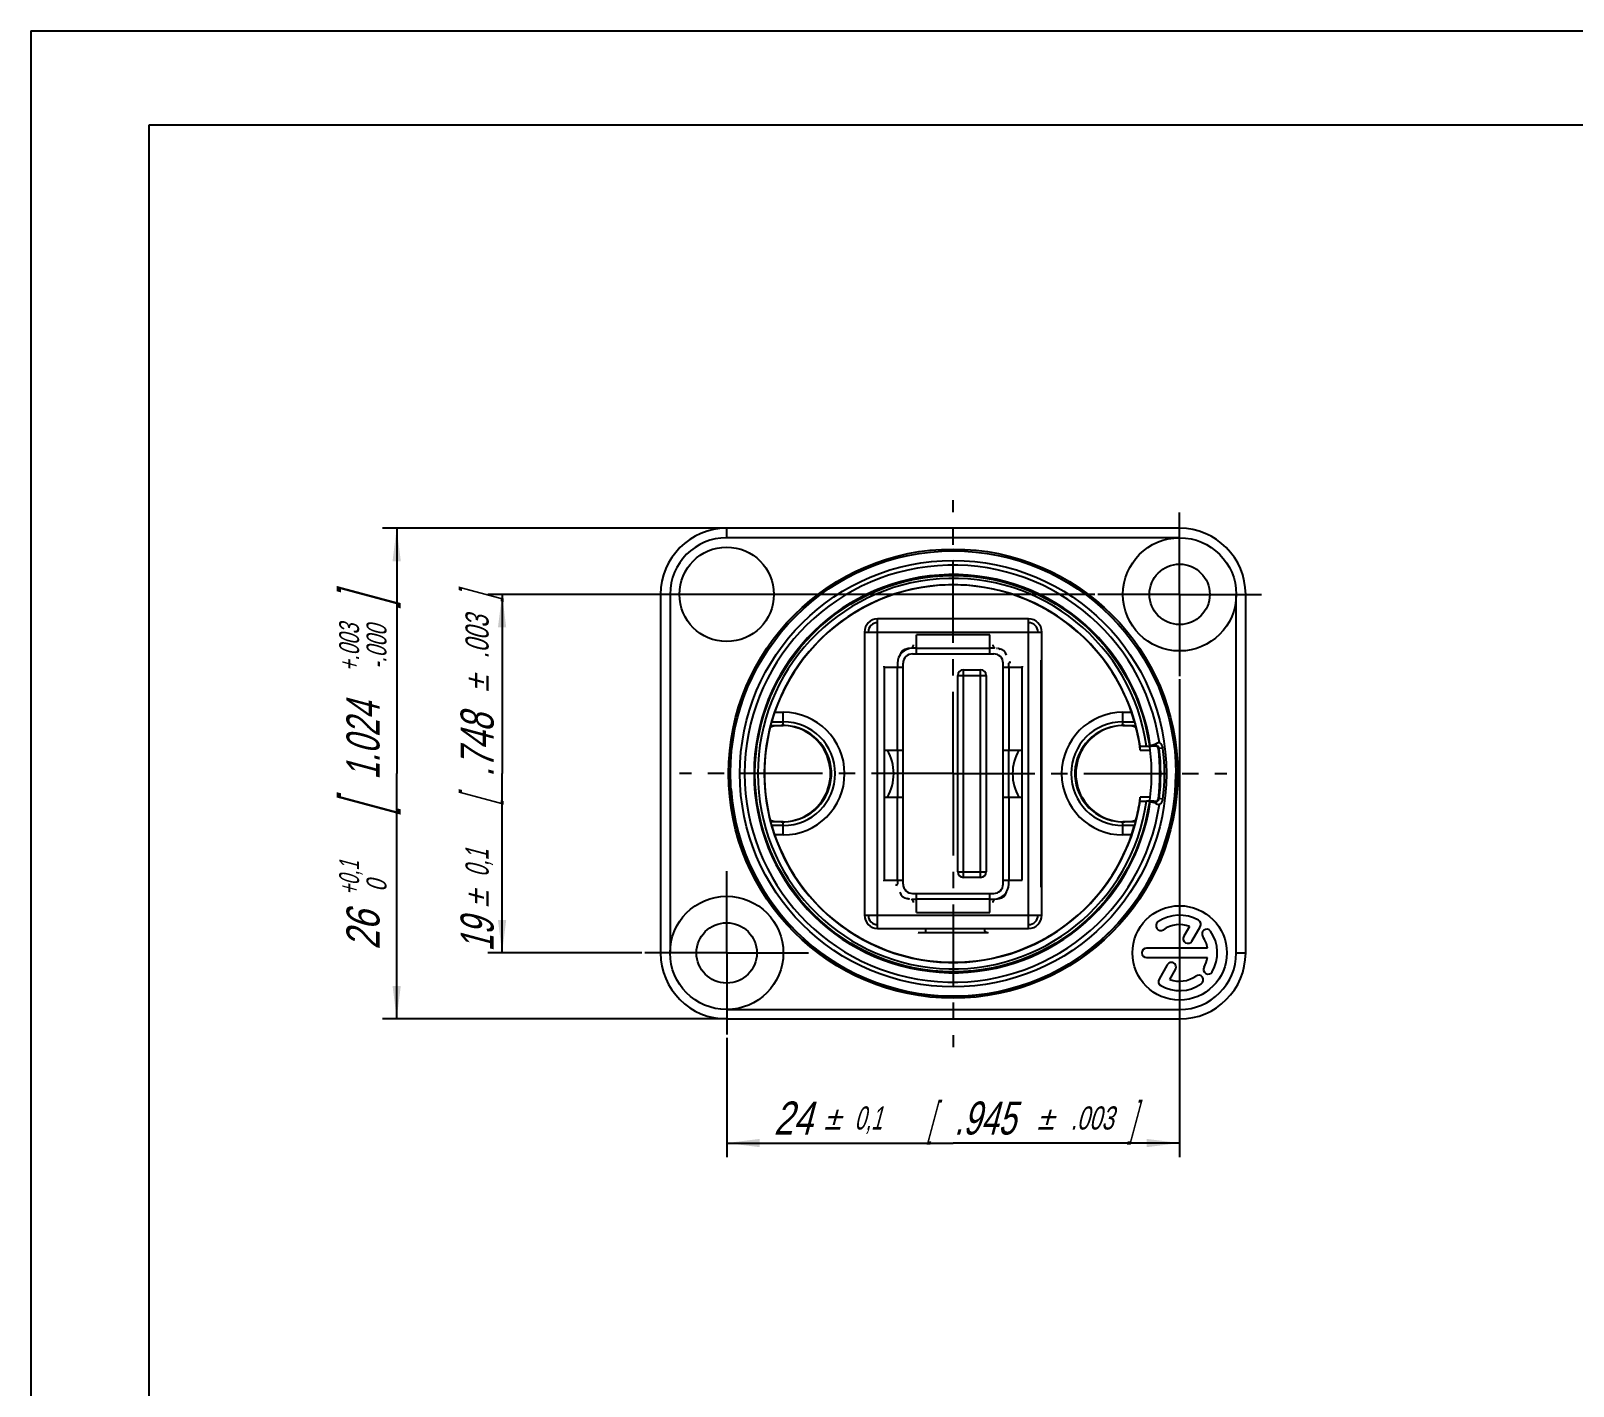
# Model space of a CAD drawing. Header units: millimetres. Extents: x 0 to 420, y 0 to 297.
# Drawn here: x 0 to 163.4, y 153.4 to 297 of the extents above; entities that cross this region are included whole.
import ezdxf
from ezdxf.enums import TextEntityAlignment as Align

# ---------------------------------------------------------------- set-up
doc = ezdxf.new("R2010")
doc.units = ezdxf.units.MM
doc.header["$LTSCALE"] = 23.1
doc.linetypes.add('CENTER', pattern=[0.6, 0.375, -0.075, 0.075, -0.075])
doc.layers.get('0').update_dxf_attribs({"linetype": 'CONTINUOUS'})
for name, color, linetype in [('AUSFORMSCHRAEGEN', 7, 'CONTINUOUS'), ('BEZUGSACHSEN', 7, 'CONTINUOUS'), ('FASEN', 7, 'CONTINUOUS'), ('RUNDUNGEN', 7, 'CONTINUOUS'), ('ZEICHNUNGSBEMASSUNGEN', 7, 'CONTINUOUS')]:
    doc.layers.add(name, color=color, linetype=linetype)
doc.styles.get("Standard").update_dxf_attribs({"font": 'txt', "width": 0.7})
doc.styles.add('TEXTSTYLE_3', font='txt', dxfattribs={"width": 0.6})
doc.styles.add('TEXTSTYLE_4', font='gdt', dxfattribs={"width": 0.7})
doc.dimstyles.new('DIMSTYLE_2', dxfattribs={"dimtxt": 3.5, "dimasz": 3.5, "dimexe": 0.18, "dimexo": 0.0625, "dimgap": 0.09, "dimtad": 1, "dimdec": 3, "dimlfac": 0.5, "dimdsep": 46, "dimtxsty": 'STANDARD', "dimblk": '_FILLED', "dimblk1": '_FILLED', "dimblk2": '_FILLED', "dimcen": 0.09, "dimclrt": 5, "dimadec": 0, "dimazin": 0, "dimtol": 1, "dimtp": 0.1, "dimtfac": 0.6, "dimtdec": 3, "dimtofl": 0, "dimtmove": 0, "dimatfit": 3, "dimldrblk": '_FILLED', "dimfxl": 1, "dimtolj": 1, "dimarcsym": 0})
doc.dimstyles.new('DIMSTYLE_3', dxfattribs={"dimtxt": 3.5, "dimasz": 3.5, "dimexe": 0.18, "dimexo": 0.0625, "dimgap": 0.09, "dimtad": 1, "dimdec": 3, "dimlfac": 0.5, "dimdsep": 46, "dimtxsty": 'STANDARD', "dimblk": '_FILLED', "dimblk1": '_FILLED', "dimblk2": '_FILLED', "dimcen": 0.09, "dimclrt": 5, "dimadec": 0, "dimazin": 0, "dimtol": 1, "dimtp": 0.1, "dimtm": 0.1, "dimtfac": 1, "dimtdec": 3, "dimtofl": 0, "dimtmove": 0, "dimatfit": 3, "dimldrblk": '_FILLED', "dimfxl": 1, "dimtolj": 1, "dimarcsym": 0})

# ---------------------------------------------------------------- blocks, each defined once
blk = doc.blocks.new('_FILLED')
at = {"color": 0, "linetype": 'BYBLOCK'}
blk.add_solid([(0, 0), (-1, 0.125), (-1, -0.125)], dxfattribs=at)
blk = doc.blocks.new('*D2')
at = {"layer": 'ZEICHNUNGSBEMASSUNGEN', "color": 2, "linetype": 'CONTINUOUS'}
for p, q in [((121.74, 228.28), (121.74, 177.63)), ((73.74, 190.28), (73.74, 177.63)), ((73.74, 179.13), (97.74, 179.13)), ((121.74, 179.13), (97.74, 179.13))]:
    blk.add_line(p, q, dxfattribs=at)
at = {"layer": 'ZEICHNUNGSBEMASSUNGEN', "color": 2, "linetype": 'CONTINUOUS', "xscale": 3.5, "yscale": 3.5, "zscale": 3.5, "rotation": 180}
blk.add_blockref('_FILLED', (73.74, 179.13), dxfattribs=at)
at = {"layer": 'ZEICHNUNGSBEMASSUNGEN', "color": 2, "linetype": 'CONTINUOUS', "xscale": 3.5, "yscale": 3.5, "zscale": 3.5}
blk.add_blockref('_FILLED', (121.74, 179.13), dxfattribs=at)
at = {"layer": 'ZEICHNUNGSBEMASSUNGEN', "color": 5, "linetype": 'CONTINUOUS', "oblique": 15}
for s, height, width, p in [('24', 3.5, 0.785714, (80.77, 180.03)), ('[', 3.5, 0.428571, (95.35, 180.03)), ('.945', 3.5, 0.714286, (101.1, 180.03)), (']', 3.5, 0.428571, (116.71, 180.03)), ('0,1', 2.45, 0.642857, (88.74, 180.56)), ('.003', 2.45, 0.714286, (112.46, 180.56))]:
    blk.add_text(s, height=height, dxfattribs=dict(at, width=width)).set_placement(p, align=Align.CENTER)
at = {"layer": 'ZEICHNUNGSBEMASSUNGEN', "color": 5, "linetype": 'CONTINUOUS', "style": 'TEXTSTYLE_4', "oblique": 15}
for p in [(84.95, 180.56), (107.53, 180.56)]:
    blk.add_text('`', height=2.45, dxfattribs=at).set_placement(p, align=Align.CENTER)
blk = doc.blocks.new('*D3')
at = {"layer": 'ZEICHNUNGSBEMASSUNGEN', "color": 2, "linetype": 'CONTINUOUS'}
for p, q in [((112.74, 237.28), (48.44, 237.28)), ((49.94, 237.28), (49.94, 218.28)), ((49.94, 199.28), (49.94, 218.28)), ((64.74, 199.28), (48.44, 199.28))]:
    blk.add_line(p, q, dxfattribs=at)
at = {"layer": 'ZEICHNUNGSBEMASSUNGEN', "color": 2, "linetype": 'CONTINUOUS', "xscale": 3.5, "yscale": 3.5, "zscale": 3.5}
for p, rotation in [((49.94, 237.28), 90), ((49.94, 199.28), 270)]:
    blk.add_blockref('_FILLED', p, dxfattribs=dict(at, rotation=rotation))
at = {"layer": 'ZEICHNUNGSBEMASSUNGEN', "color": 5, "linetype": 'CONTINUOUS', "oblique": 15}
for s, height, width, p in [(']', 3.5, 0.428571, (49.04, 237)), ('.003', 2.45, 0.714286, (48.51, 232.75)), ('.748', 3.5, 0.732143, (49.04, 221.27)), ('[', 3.5, 0.428571, (49.04, 215.39)), ('0,1', 2.45, 0.642857, (48.51, 208.78)), ('19', 3.5, 0.678571, (49.04, 201.18))]:
    blk.add_text(s, height=height, rotation=90, dxfattribs=dict(at, width=width)).set_placement(p, align=Align.CENTER)
at = {"layer": 'ZEICHNUNGSBEMASSUNGEN', "color": 5, "linetype": 'CONTINUOUS', "style": 'TEXTSTYLE_4', "oblique": 15}
for p in [(48.51, 227.82), (48.51, 204.99)]:
    blk.add_text('`', height=2.45, rotation=90, dxfattribs=at).set_placement(p, align=Align.CENTER)
blk = doc.blocks.new('*D4')
at = {"layer": 'ZEICHNUNGSBEMASSUNGEN', "color": 2, "linetype": 'CONTINUOUS'}
for p, q in [((73.74, 244.28), (37.27, 244.28)), ((38.77, 244.28), (38.77, 218.28)), ((38.77, 192.28), (38.77, 218.28)), ((73.74, 192.28), (37.27, 192.28))]:
    blk.add_line(p, q, dxfattribs=at)
at = {"layer": 'ZEICHNUNGSBEMASSUNGEN', "color": 2, "linetype": 'CONTINUOUS', "xscale": 3.5, "yscale": 3.5, "zscale": 3.5}
for p, rotation in [((38.77, 244.28), 90), ((38.77, 192.28), 270)]:
    blk.add_blockref('_FILLED', p, dxfattribs=dict(at, rotation=rotation))
at = {"layer": 'ZEICHNUNGSBEMASSUNGEN', "color": 5, "linetype": 'CONTINUOUS', "oblique": 15}
for s, height, width, p in [(']', 5, 0.428571, (37.68, 236.57)), ('1.024', 3.5, 0.7, (36.95, 221.73)), ('[', 5, 0.428571, (37.68, 214.53)), ('26', 3.5, 0.785714, (36.95, 201.66))]:
    blk.add_text(s, height=height, rotation=90, dxfattribs=dict(at, width=width)).set_placement(p, align=Align.CENTER)
at = {"layer": 'ZEICHNUNGSBEMASSUNGEN', "color": 5, "linetype": 'CONTINUOUS', "style": 'TEXTSTYLE_3', "oblique": 15}
for s, width, p in [('+.003', 0.714286, (34.78, 231.6)), ('-.000', 0.728571, (37.68, 231.68)), ('+0,1', 0.660714, (34.78, 207.19)), (' 0', 0.785714, (37.68, 206.06))]:
    blk.add_text(s, height=2.1, rotation=90, dxfattribs=dict(at, width=width)).set_placement(p, align=Align.CENTER)

msp = doc.modelspace()

# ---------------------------------------------------------------- linework, layer by layer
at = {"color": 7, "linetype": 'CONTINUOUS'}
for p, q in [((0, 297), (0, 0)), ((0, 297), (420, 297)), ((12.5, 287), (12.5, 10)), ((410, 287), (12.5, 287)), ((101.6405, 232.97813), (93.8405, 232.97813)), ((92.80416, 231.44373), (92.87474, 231.5143)), ((102.60626, 231.5143), (102.67682, 231.44374)), ((90.4405, 229.57813), (90.4405, 220.77813)), ((105.0405, 220.77813), (105.0405, 229.57813)), ((91.8405, 220.77813), (91.8405, 215.77813)), ((103.6405, 215.77813), (103.6405, 220.77813)), ((117.54703, 221.18179), (117.52988, 221.17829)), ((117.54703, 221.18179), (118.23584, 221.18179)), ((118.53853, 221.18226), (118.4612, 221.18203)), ((118.63672, 221.20351), (118.72746, 221.20487)), ((118.72746, 221.20487), (119.0006, 221.20897)), ((118.82943, 221.27674), (119.18345, 221.27674)), ((119.01007, 221.22244), (119.09442, 221.22234)), ((119.09442, 221.22234), (119.18345, 221.22229)), ((90.4405, 215.77813), (90.4405, 206.97813)), ((105.0405, 206.97813), (105.0405, 215.77813)), ((117.52988, 215.37797), (117.54703, 215.37447)), ((117.54703, 215.37447), (118.23584, 215.37447)), ((118.4612, 215.37424), (118.53853, 215.374)), ((119.0006, 215.3473), (118.63672, 215.35276)), ((119.18345, 215.27952), (118.82943, 215.27952)), ((119.09468, 215.33392), (119.01049, 215.33383)), ((119.18345, 215.33397), (119.09468, 215.33392)), ((92.80418, 205.11252), (92.87474, 205.04196)), ((102.60626, 205.04196), (102.67684, 205.11253)), ((93.8405, 203.57813), (101.6405, 203.57813)), ((122.78464, 202.09101), (122.17834, 201.04088)), ((123.04437, 200.54088), (123.92164, 202.06036)), ((124.69667, 199.77927), (118.23863, 199.77927)), ((118.23863, 198.77927), (124.69667, 198.77927)), ((120.4306, 198.01369), (119.55562, 196.49818)), ((120.69262, 196.46753), (121.29662, 197.51369))]:
    msp.add_line(p, q, dxfattribs=at)
at = {"color": 9, "linetype": 'CONTINUOUS'}
for p, q in [((119.18345, 221.41615), (119.18345, 221.22229)), ((119.57916, 220.92611), (119.50014, 220.91653)), ((119.18345, 215.14011), (119.18345, 215.33397)), ((119.57916, 215.63015), (119.50014, 215.63973))]:
    msp.add_line(p, q, dxfattribs=at)
for centre, radius, start, end in [((97.7405, 218.27813), 22.1, 8.5465393, 351.4534607), ((97.7405, 218.27813), 20.7, 8.0636616, 351.9363384), ((119.18345, 220.87813), 0.79861, 6.9134782, 58.9723837), ((119.18345, 215.67813), 0.79861, 301.0276163, 353.0865218)]:
    msp.add_arc(centre, radius, start, end, dxfattribs=at)
at = {"color": 7, "linetype": 'CONTINUOUS'}
for centre, radius, start, end in [((97.7405, 218.27813), 21.1, 8.0265754, 351.9734246), ((97.7405, 218.27813), 20.01824, 8.3402084, 351.6597916), ((93.04045, 230.52821), 0.99992, 99.539068, 162.7072588), ((93.4405, 229.97813), 1, 90, 180), ((93.0406, 230.5264), 1.00173, 90.0081198, 99.5308711), ((102.0405, 229.97813), 1, 0, 90), ((102.4404, 230.5264), 1.00173, 80.4691289, 89.9918802), ((102.44055, 230.52821), 0.99992, 17.2966666, 80.4609333), ((118.24878, 315.77965), 94.59786, 269.9921578, 270.1286587), ((119.06692, 289.82392), 68.60151, 269.7236849, 269.9525181), ((119.18345, 220.87813), 0.31902, 6.9227763, 90), ((119.18345, 220.87813), 0.34415, 42.728792, 89.9779625), ((119.18847, 220.87879), 0.33296, 54.4372594, 82.3734846), ((119.1897, 220.88014), 0.33114, 41.4644405, 54.4740632), ((97.7405, 218.27813), 21.88, 7.4085306, 7.440846), ((97.7405, 218.27813), 21.91902, 353.0865218, 6.9134782), ((118.23861, 111.12868), 104.24579, 89.8776579, 90.0015256), ((118.00083, 213.15379), 2.31172, 59.2312574, 60.9471224), ((119.18345, 215.67813), 0.31902, 270, 338.087485), ((119.18329, 215.67939), 0.34542, 270.0265528, 279.5340568), ((119.18872, 215.67705), 0.33247, 277.5012509, 305.4386766), ((119.18345, 215.67813), 0.34415, 279.5424548, 317.271208), ((119.18695, 215.67943), 0.33543, 305.4493978, 313.8763189), ((119.18794, 215.6778), 0.33358, 313.9487597, 318.5196585), ((97.7405, 218.27813), 21.88, 352.559154, 352.5914694), ((119.1821, 215.67848), 0.32039, 338.1176369, 353.0539889), ((93.4405, 206.57813), 1, 180, 270), ((102.0405, 206.57813), 1, 270, 360), ((93.04042, 206.02802), 0.99988, 197.295414, 260.4621854), ((93.0406, 206.02986), 1.00173, 260.4691289, 269.9918802), ((102.4404, 206.02986), 1.00173, 270.0081356, 279.5308234), ((102.44058, 206.02802), 0.99988, 279.537815, 342.7085116), ((121.73863, 199.27927), 4, 60, 125), ((123.48863, 202.31036), 0.5, 330, 60), ((119.73111, 202.1463), 0.5, 125, 305), ((121.73863, 199.27927), 3, 69.5940682, 125), ((122.61136, 200.79088), 0.5, 150, 330), ((124.60566, 201.28679), 0.5, 35, 215), ((121.73863, 199.27927), 4, 330, 35), ((118.23863, 199.27927), 0.5, 90, 270), ((121.73863, 199.27927), 3, 9.5940682, 35), ((120.86361, 197.76369), 0.5, 330, 150), ((124.76972, 197.52927), 0.5, 150, 330), ((121.73863, 199.27927), 3, 330, 350.4059318), ((119.98863, 196.24818), 0.5, 150, 240), ((121.73863, 199.27927), 3, 249.5940682, 305), ((123.74615, 196.41224), 0.5, 305, 125), ((121.73863, 199.27927), 4, 240, 305)]:
    msp.add_arc(centre, radius, start, end, dxfattribs=at)
for points, knots in [([(118.82943, 221.27674), (118.81405, 221.27667), (118.78509, 221.27652), (118.74447, 221.27629), (118.70962, 221.27603), (118.68074, 221.27579), (118.6582, 221.27548), (118.64312, 221.27536), (118.63466, 221.27501), (118.63017, 221.27511), (118.62842, 221.27458), (118.6266, 221.27491), (118.62664, 221.27464)], [0, 0, 0, 0, 0.2275809, 0.428394333, 0.600749522, 0.743266868, 0.855096421, 0.935461644, 0.963675235, 0.983855667, 0.995966756, 1, 1, 1, 1]), ([(118.63379, 221.22437), (118.63387, 221.22382), (118.63723, 221.2248), (118.64108, 221.22363), (118.64988, 221.22408), (118.66099, 221.22367), (118.67561, 221.22363), (118.70092, 221.22338), (118.72144, 221.22329), (118.73608, 221.22321)], [0, 0, 0, 0, 0.016441111, 0.064900456, 0.14503014, 0.256451202, 0.398664214, 0.570709039, 1, 1, 1, 1]), ([(119.04686, 221.34168), (119.00984, 221.32373), (118.93997, 221.29362), (118.86435, 221.2769), (118.82943, 221.27674)], [0, 0, 0, 0, 0.540916833, 1, 1, 1, 1]), ([(119.18345, 221.41615), (119.17192, 221.4093), (119.12715, 221.38313), (119.08147, 221.35846), (119.04686, 221.34168)], [0, 0, 0, 0, 0.258524429, 1, 1, 1, 1]), ([(119.59509, 221.56247), (119.55783, 221.5571), (119.41441, 221.5283), (119.27673, 221.47158), (119.18345, 221.41615)], [0, 0, 0, 0, 0.257547168, 1, 1, 1, 1]), ([(118.62664, 215.28162), (118.6266, 215.28135), (118.62842, 215.28168), (118.63017, 215.28115), (118.63466, 215.28125), (118.64312, 215.2809), (118.6582, 215.28078), (118.68074, 215.28047), (118.70962, 215.28023), (118.74447, 215.27997), (118.78509, 215.27974), (118.81405, 215.27959), (118.82943, 215.27952)], [0, 0, 0, 0, 0.00403322, 0.016144243, 0.036324585, 0.064538076, 0.144903095, 0.256732332, 0.399249648, 0.57160529, 0.772419011, 1, 1, 1, 1]), ([(119.01049, 215.33383), (118.9839, 215.33379), (118.93292, 215.3337), (118.8603, 215.33353), (118.79582, 215.33333), (118.74093, 215.33308), (118.70171, 215.33288), (118.67611, 215.33263), (118.66132, 215.33259), (118.65007, 215.33219), (118.64117, 215.33264), (118.63727, 215.33145), (118.63387, 215.33245), (118.63379, 215.33189)], [0, 0, 0, 0, 0.211774636, 0.405934448, 0.57834464, 0.725242958, 0.843168901, 0.890439305, 0.929518708, 0.960139804, 0.982162422, 0.995481397, 1, 1, 1, 1]), ([(118.82943, 215.27952), (118.8767, 215.2793), (118.98003, 215.24961), (119.07318, 215.2025), (119.12344, 215.17464)], [0, 0, 0, 0, 0.451305171, 1, 1, 1, 1]), ([(119.18345, 215.14011), (119.21369, 215.12215), (119.34281, 215.05364), (119.48528, 215.00962), (119.59509, 214.99379)], [0, 0, 0, 0, 0.240726134, 1, 1, 1, 1])]:
    msp.add_open_spline(points, degree=3, knots=knots, dxfattribs=at)
at = {"layer": 'AUSFORMSCHRAEGEN', "color": 7, "linetype": 'CONTINUOUS'}
for p, q in [((90.4405, 220.77813), (90.4405, 215.77813)), ((105.0405, 215.77813), (105.0405, 220.77813))]:
    msp.add_line(p, q, dxfattribs=at)
for centre, start, end in [((86.4405, 218.27813), 329.9971472, 30.0028528), ((109.0405, 218.27813), 149.9971472, 210.0028528)]:
    msp.add_arc(centre, 5, start, end, dxfattribs=at)
at = {"layer": 'BEZUGSACHSEN', "color": 7, "linetype": 'CENTER'}
for p, q in [((97.7405, 218.27813), (97.7405, 247.27813)), ((121.7405, 237.27813), (121.7405, 246.27813)), ((121.7405, 237.27813), (112.7405, 237.27813)), ((121.7405, 237.27813), (130.7405, 237.27813)), ((121.7405, 237.27813), (121.7405, 228.27813)), ((97.7405, 218.27813), (68.7405, 218.27813)), ((97.7405, 218.27813), (97.7405, 189.27813)), ((97.7405, 218.27813), (126.7405, 218.27813)), ((73.7405, 199.27813), (73.7405, 208.27813)), ((73.7405, 199.27813), (64.7405, 199.27813)), ((73.7405, 199.27813), (73.7405, 190.27813)), ((73.7405, 199.27813), (82.7405, 199.27813))]:
    msp.add_line(p, q, dxfattribs=at)
at = {"layer": 'BEZUGSACHSEN', "color": 7, "linetype": 'CONTINUOUS'}
for centre, radius in [((73.7405, 237.27813), 5), ((97.7405, 218.27813), 23.6), ((97.7405, 218.27813), 21), ((121.7405, 199.27813), 5)]:
    msp.add_circle(centre, radius, dxfattribs=at)
at = {"layer": 'BEZUGSACHSEN', "color": 9, "linetype": 'CONTINUOUS'}
msp.add_circle((97.7405, 218.27813), 22.6, dxfattribs=at)
at = {"layer": 'FASEN', "color": 7, "linetype": 'CONTINUOUS'}
for centre in [(121.7405, 237.27813), (73.7405, 199.27813)]:
    msp.add_circle(centre, 3.2, dxfattribs=at)
at = {"layer": 'RUNDUNGEN', "color": 9, "linetype": 'CONTINUOUS'}
for p, q in [((73.7405, 243.27813), (73.7405, 244.27813)), ((121.7405, 243.27813), (121.7405, 244.27813)), ((121.7405, 243.27813), (73.7405, 243.27813)), ((67.7405, 237.27813), (66.7405, 237.27813)), ((67.7405, 237.27813), (67.7405, 199.27813)), ((127.7405, 237.27813), (128.7405, 237.27813)), ((127.7405, 199.27813), (127.7405, 237.27813)), ((89.7405, 201.87813), (89.7405, 234.67813)), ((105.7405, 234.67813), (89.7405, 234.67813)), ((105.7405, 201.87813), (105.7405, 234.67813)), ((88.3405, 233.27813), (88.3405, 203.27813)), ((88.3405, 233.27813), (107.1405, 233.27813)), ((107.1405, 203.27813), (107.1405, 233.27813)), ((93.0265, 231.54209), (93.04046, 231.52813)), ((93.14052, 231.52813), (93.12655, 231.54209)), ((93.8405, 231.57813), (101.6405, 231.57813)), ((102.35445, 231.54209), (102.34049, 231.52813)), ((102.4545, 231.54209), (102.44054, 231.52813)), ((91.8405, 220.77813), (91.8405, 229.57813)), ((98.8405, 207.27813), (98.8405, 229.27813)), ((100.6405, 207.27813), (100.6405, 229.27813)), ((103.6405, 229.57813), (103.6405, 220.77813)), ((107.06935, 206.2493), (107.06935, 230.30699)), ((98.2405, 228.67813), (101.2405, 228.67813)), ((78.84686, 224.77813), (79.7405, 224.77813)), ((79.7405, 223.37813), (79.7405, 224.77813)), ((115.7405, 224.77813), (116.63415, 224.77813)), ((115.7405, 223.37813), (115.7405, 224.77813)), ((78.41168, 223.37813), (79.7405, 223.37813)), ((78.55543, 223.78492), (78.55551, 223.77828)), ((78.55551, 223.77828), (78.55548, 223.77813)), ((115.7405, 223.37813), (117.06932, 223.37813)), ((116.92552, 223.77813), (116.92549, 223.77828)), ((117.57737, 220.77829), (118.58185, 220.77829)), ((119.97625, 220.97426), (119.57916, 220.92611)), ((91.8405, 206.97813), (91.8405, 215.77813)), ((103.6405, 215.77813), (103.6405, 206.97813)), ((118.58185, 215.77797), (117.57737, 215.77797)), ((119.97625, 215.582), (119.57916, 215.63015)), ((79.7405, 213.17813), (78.41168, 213.17813)), ((78.55548, 212.77813), (78.55551, 212.77798)), ((79.7405, 211.77813), (79.7405, 213.17813)), ((117.06932, 213.17813), (115.7405, 213.17813)), ((115.7405, 211.77813), (115.7405, 213.17813)), ((116.92549, 212.77798), (116.92552, 212.77813)), ((116.92557, 212.77134), (116.92549, 212.77798)), ((79.7405, 211.77813), (78.84686, 211.77813)), ((116.63415, 211.77813), (115.7405, 211.77813)), ((98.2405, 207.87813), (101.2405, 207.87813)), ((93.0265, 205.01417), (93.04046, 205.02813)), ((93.12655, 205.01417), (93.14052, 205.02813)), ((101.6405, 204.97813), (93.8405, 204.97813)), ((102.34049, 205.02813), (102.35445, 205.01417)), ((102.4545, 205.01417), (102.44054, 205.02813)), ((88.3405, 203.27813), (107.1405, 203.27813)), ((89.7405, 201.87813), (105.7405, 201.87813)), ((94.83358, 201.40208), (94.83358, 201.80207)), ((67.7405, 199.27813), (66.7405, 199.27813)), ((127.7405, 199.27813), (128.7405, 199.27813)), ((73.7405, 193.27813), (73.7405, 192.27813)), ((73.7405, 193.27813), (121.7405, 193.27813)), ((121.7405, 193.27813), (121.7405, 192.27813))]:
    msp.add_line(p, q, dxfattribs=at)
at = {"layer": 'RUNDUNGEN', "color": 7, "linetype": 'CONTINUOUS'}
for p, q in [((121.7405, 244.27813), (73.7405, 244.27813)), ((66.7405, 237.27813), (66.7405, 199.27813)), ((128.7405, 199.27813), (128.7405, 237.27813)), ((93.8405, 230.97813), (93.8405, 232.97813)), ((101.6405, 230.97813), (101.6405, 232.97813)), ((93.8405, 231.57813), (93.4405, 231.57813)), ((93.4405, 230.97813), (102.0405, 230.97813)), ((102.0405, 231.57813), (101.6405, 231.57813)), ((90.4405, 229.57813), (90.4405, 229.67815)), ((90.4405, 229.57813), (92.4405, 229.57813)), ((91.8405, 229.97813), (91.8405, 229.57813)), ((92.4405, 206.57813), (92.4405, 229.97813)), ((98.8405, 229.27813), (100.6405, 229.27813)), ((103.0405, 206.57813), (103.0405, 229.97813)), ((103.0405, 229.57813), (105.0405, 229.57813)), ((103.6405, 229.57813), (103.6405, 229.97813)), ((105.0405, 229.67815), (105.0405, 229.57813)), ((98.2405, 207.87813), (98.2405, 228.67813)), ((101.2405, 228.67813), (101.2405, 207.87813)), ((78.51823, 223.77813), (78.54187, 223.77813)), ((78.55548, 223.77813), (79.7405, 223.77813)), ((115.7405, 223.77813), (116.92552, 223.77813)), ((116.96277, 223.77813), (116.93913, 223.77813)), ((90.4405, 220.77813), (92.4405, 220.77813)), ((103.0405, 220.77813), (105.0405, 220.77813)), ((90.4405, 215.77813), (92.4405, 215.77813)), ((103.0405, 215.77813), (105.0405, 215.77813)), ((78.54187, 212.77813), (78.51823, 212.77813)), ((79.7405, 212.77813), (78.55548, 212.77813)), ((116.92552, 212.77813), (115.7405, 212.77813)), ((116.96277, 212.77813), (116.93913, 212.77813)), ((90.4405, 206.97813), (92.4405, 206.97813)), ((90.4405, 206.87812), (90.4405, 206.97813)), ((91.8405, 206.97813), (91.8405, 206.57813)), ((100.6405, 207.27813), (98.8405, 207.27813)), ((103.0405, 206.97813), (105.0405, 206.97813)), ((103.6405, 206.57813), (103.6405, 206.97813)), ((93.4405, 205.57813), (102.0405, 205.57813)), ((93.4405, 204.97813), (93.8405, 204.97813)), ((93.8405, 203.57813), (93.8405, 205.57813)), ((101.6405, 203.57813), (101.6405, 205.57813)), ((101.6405, 204.97813), (102.0405, 204.97813)), ((100.64742, 201.40208), (94.83358, 201.40208)), ((73.7405, 192.27813), (121.7405, 192.27813))]:
    msp.add_line(p, q, dxfattribs=at)
at = {"layer": 'RUNDUNGEN', "color": 9, "linetype": 'CONTINUOUS'}
msp.add_circle((97.7405, 218.27813), 23.8, dxfattribs=at)
at = {"layer": 'RUNDUNGEN', "color": 7, "linetype": 'CONTINUOUS'}
for centre in [(121.7405, 237.27813), (73.7405, 199.27813)]:
    msp.add_circle(centre, 6, dxfattribs=at)
for centre, radius, start, end in [((73.7405, 237.27813), 7, 90, 180), ((121.7405, 237.27813), 7, 0, 90), ((97.7405, 218.27813), 19.9938, 16.2132747, 163.7867253), ((89.7405, 233.27813), 1, 90, 180), ((105.7405, 233.27813), 1, 0, 90), ((93.4405, 229.97813), 1.6, 90, 180), ((93.13875, 231.93055), 0.40294, 296.1144971, 314.9323658), ((93.14048, 231.92815), 0.40002, 314.99964, 359.995099), ((102.34052, 231.92815), 0.40002, 180.004901, 225.00036), ((102.34225, 231.93055), 0.40294, 225.0676734, 243.8915441), ((98.8405, 228.67813), 0.6, 90, 180), ((100.6405, 228.67813), 0.6, 0, 90), ((103.8408, 230.47909), 0.40096, 238.2427536, 269.9543039), ((97.7405, 218.27813), 19.9938, 165.7006891, 194.2993109), ((79.6405, 218.27813), 5.1, 255.5298074, 104.4701926), ((85.2641, 221.69379), 7.05644, 166.0599307, 166.5975868), ((78.55555, 224.68525), 0.90712, 267.676349, 268.8422233), ((78.55577, 224.67549), 0.89721, 267.6400684, 268.8123443), ((78.55566, 224.67015), 0.89186, 268.8123142, 269.9904723), ((78.55549, 224.68209), 0.90396, 268.8421923, 269.999617), ((79.7405, 218.27813), 5.5, 270, 90), ((115.7405, 218.27813), 5.5, 90, 270), ((115.8405, 218.27813), 5.1, 75.5298074, 284.4701926), ((116.92532, 224.67536), 0.89708, 270.0107708, 272.3598144), ((116.9255, 224.68509), 0.90696, 270.0012981, 272.3262001), ((97.7405, 218.27813), 19.9938, 8.3696729, 14.2993109), ((97.7405, 218.27813), 19.9938, 7.1834677, 8.3376335), ((119.18345, 220.87813), 0.39861, 6.9134782, 90), ((97.7405, 218.27813), 21.99861, 353.0865218, 6.9134782), ((97.7405, 218.27813), 23.6, 184.1004805, 360), ((97.7405, 218.27813), 19.9938, 351.6623665, 352.8165323), ((97.7405, 218.27813), 19.9938, 345.7006891, 351.6303271), ((119.18345, 215.67813), 0.39861, 270, 353.0865218), ((78.5555, 211.87117), 0.90696, 90.0012981, 92.3262001), ((78.55568, 211.8809), 0.89708, 90.0107708, 92.3598144), ((97.7405, 218.27813), 19.9938, 196.2132747, 343.7867253), ((116.92534, 211.88612), 0.89186, 88.8123142, 89.9904723), ((116.92551, 211.87417), 0.90396, 88.8421923, 89.999617), ((116.92545, 211.87101), 0.90712, 87.676349, 88.8422233), ((116.92523, 211.88077), 0.89721, 87.6400684, 88.8123443), ((110.2169, 214.86247), 7.05644, 346.0599307, 346.5975868), ((98.8405, 207.87813), 0.6, 180, 270), ((100.6405, 207.87813), 0.6, 270, 360), ((91.6402, 206.07717), 0.40096, 58.2427536, 89.9543039), ((102.0405, 206.57813), 1.6, 270, 360), ((93.13875, 204.62571), 0.40294, 45.0676734, 63.8915441), ((93.14048, 204.62811), 0.40002, 0.004901, 45.00036), ((102.34052, 204.62811), 0.40002, 134.99964, 179.995099), ((102.34225, 204.62571), 0.40294, 116.1144971, 134.9323658), ((89.7405, 203.27813), 1, 180, 270), ((105.7405, 203.27813), 1, 270, 360), ((73.7405, 199.27813), 7, 180, 270), ((121.7405, 199.27813), 7, 270, 360)]:
    msp.add_arc(centre, radius, start, end, dxfattribs=at)
at = {"layer": 'RUNDUNGEN', "color": 9, "linetype": 'CONTINUOUS'}
for centre, radius, start, end in [((73.7405, 237.27813), 6, 90, 180), ((89.7405, 233.27813), 1.4, 90, 180), ((105.7405, 233.27813), 1.4, 0, 90), ((79.7405, 218.27813), 6.5, 270, 90), ((115.7405, 218.27813), 6.5, 90, 270), ((79.7405, 218.27813), 5.1, 279.0160207, 87.007444), ((115.7405, 218.27813), 5.1, 99.0160207, 267.007444), ((97.7405, 218.27813), 22.39861, 353.0865218, 6.9134782), ((89.7405, 203.27813), 1.4, 180, 270), ((105.7405, 203.27813), 1.4, 270, 360), ((101.4474, 201.80898), 0.40004, 180.0069788, 269.9860218), ((121.7405, 199.27813), 6, 270, 360)]:
    msp.add_arc(centre, radius, start, end, dxfattribs=at)
at = {"layer": 'RUNDUNGEN', "color": 7, "linetype": 'CONTINUOUS'}
for points, knots in [([(78.37543, 223.21797), (78.37769, 223.23191), (78.38579, 223.26909), (78.39429, 223.30614), (78.39983, 223.32939)], [0, 0, 0, 0, 0.371393229, 1, 1, 1, 1]), ([(78.41548, 223.39373), (78.42398, 223.42802), (78.46372, 223.5843), (78.50671, 223.73975), (78.54187, 223.86067)], [0, 0, 0, 0, 0.219063932, 1, 1, 1, 1]), ([(116.93913, 223.86067), (116.95135, 223.81865), (116.9956, 223.66359), (117.03726, 223.50778), (117.06552, 223.39373)], [0, 0, 0, 0, 0.271369746, 1, 1, 1, 1]), ([(117.06552, 223.39373), (117.07477, 223.35642), (117.08857, 223.29796), (117.1021, 223.23935), (117.10557, 223.21797)], [0, 0, 0, 0, 0.639587073, 1, 1, 1, 1]), ([(117.57737, 220.77829), (117.57411, 220.80412), (117.5677, 220.85487), (117.55836, 220.92858), (117.54975, 220.99666), (117.54228, 221.05646), (117.53696, 221.1001), (117.53365, 221.12912), (117.53175, 221.1461), (117.53062, 221.15917), (117.52942, 221.16947), (117.52988, 221.17424), (117.52919, 221.17815), (117.52988, 221.17829)], [0, 0, 0, 0, 0.193830704, 0.380781973, 0.553212487, 0.704731816, 0.82952775, 0.880263954, 0.922557973, 0.955951992, 0.980072644, 0.99475822, 1, 1, 1, 1]), ([(117.52988, 215.37797), (117.52919, 215.37811), (117.52988, 215.38202), (117.52942, 215.38679), (117.53062, 215.39709), (117.53175, 215.41016), (117.53365, 215.42715), (117.53696, 215.45616), (117.54228, 215.4998), (117.54975, 215.5596), (117.55836, 215.62768), (117.5677, 215.70139), (117.57411, 215.75214), (117.57737, 215.77797)], [0, 0, 0, 0, 0.00524178, 0.019927356, 0.044048008, 0.077442027, 0.119736046, 0.17047225, 0.295268184, 0.446787513, 0.619218027, 0.806169296, 1, 1, 1, 1]), ([(78.41548, 213.16253), (78.40623, 213.19984), (78.39243, 213.2583), (78.3789, 213.31691), (78.37543, 213.33829)], [0, 0, 0, 0, 0.639587073, 1, 1, 1, 1]), ([(78.54187, 212.69559), (78.52965, 212.73761), (78.4854, 212.89267), (78.44374, 213.04848), (78.41548, 213.16253)], [0, 0, 0, 0, 0.271369746, 1, 1, 1, 1]), ([(117.06552, 213.16253), (117.05703, 213.12824), (117.01729, 212.97196), (116.97429, 212.81651), (116.93913, 212.69559)], [0, 0, 0, 0, 0.219063932, 1, 1, 1, 1]), ([(117.10557, 213.33829), (117.10331, 213.32435), (117.09521, 213.28717), (117.08671, 213.25012), (117.08117, 213.22687)], [0, 0, 0, 0, 0.371393229, 1, 1, 1, 1]), ([(94.83358, 201.40208), (94.78214, 201.40208), (94.68116, 201.40217), (94.53447, 201.40254), (94.399, 201.40315), (94.29552, 201.40386), (94.22212, 201.40455), (94.17537, 201.40508), (94.13483, 201.40564), (94.10086, 201.40623), (94.0738, 201.40686), (94.05566, 201.40739), (94.04482, 201.40789), (94.03942, 201.40816), (94.03597, 201.40856), (94.03419, 201.40869), (94.0337, 201.40894)], [0, 0, 0, 0, 0.192890898, 0.378673829, 0.550108354, 0.700923084, 0.766755622, 0.825375386, 0.876222363, 0.918811819, 0.952773243, 0.977757198, 0.986807461, 0.993539228, 0.997937369, 1, 1, 1, 1]), ([(101.4473, 201.40894), (101.44681, 201.40869), (101.44503, 201.40856), (101.44158, 201.40816), (101.43618, 201.40789), (101.42534, 201.40739), (101.4072, 201.40686), (101.38014, 201.40623), (101.34617, 201.40564), (101.30563, 201.40508), (101.25889, 201.40455), (101.18549, 201.40386), (101.082, 201.40315), (100.94653, 201.40254), (100.79984, 201.40217), (100.69886, 201.40208), (100.64742, 201.40208)], [0, 0, 0, 0, 0.002062639, 0.006460779, 0.01319254, 0.022242796, 0.047226744, 0.081188174, 0.123777641, 0.174624623, 0.233244384, 0.299076917, 0.449891636, 0.621326167, 0.807109105, 1, 1, 1, 1])]:
    msp.add_open_spline(points, degree=3, knots=knots, dxfattribs=at)
at = {"layer": 'RUNDUNGEN', "color": 9, "linetype": 'CONTINUOUS'}
for points, knots in [([(78.55287, 223.89335), (78.55264, 223.8699), (78.55328, 223.83373), (78.55532, 223.79762), (78.55543, 223.78492)], [0, 0, 0, 0, 0.648713844, 1, 1, 1, 1]), ([(116.92549, 223.77828), (116.92584, 223.78122), (116.9252, 223.79172), (116.92663, 223.81402), (116.92803, 223.84955), (116.92817, 223.87762), (116.92799, 223.89378)], [0, 0, 0, 0, 0.076901822, 0.271247491, 0.580487945, 1, 1, 1, 1]), ([(78.55551, 212.77798), (78.55516, 212.77504), (78.5558, 212.76455), (78.55437, 212.74224), (78.55297, 212.70671), (78.55283, 212.67864), (78.55301, 212.66248)], [0, 0, 0, 0, 0.076901825, 0.271247493, 0.580487946, 1, 1, 1, 1]), ([(116.92813, 212.66291), (116.92836, 212.68636), (116.92772, 212.72253), (116.92568, 212.75864), (116.92557, 212.77134)], [0, 0, 0, 0, 0.648713842, 1, 1, 1, 1])]:
    msp.add_open_spline(points, degree=3, knots=knots, dxfattribs=at)

# ---------------------------------------------------------------- dimensions: what is measured, and where the dimension line sits
at = {"layer": 'ZEICHNUNGSBEMASSUNGEN', "color": 2, "linetype": 'CONTINUOUS'}
for base, p1, p2, angle, dimstyle, picture, middle in [((38.76532, 244.27813), (73.7405, 192.27813), (73.7405, 244.27813), 90, 'DIMSTYLE_2', '*D4', (36.42875, 216.57008)), ((49.9433, 199.27813), (112.7405, 237.27813), (64.7405, 199.27813), 270, 'DIMSTYLE_3', '*D3', (48.60365, 216.88126))]:
    dim = msp.add_linear_dim(base=base, p1=p1, p2=p2, angle=angle, dimstyle=dimstyle, dxfattribs=at)
    dim.commit()
    dim.dimension.update_dxf_attribs({"geometry": picture, "text_midpoint": middle, "dimtype": 160})
dim = msp.add_linear_dim(base=(121.7405, 179.12835), p1=(73.7405, 190.27813), p2=(121.7405, 228.27813), dimstyle='DIMSTYLE_3', dxfattribs=at)
dim.commit()
dim.dimension.update_dxf_attribs({"geometry": '*D2', "text_midpoint": (95.9905, 181.78421), "dimtype": 160})

doc.saveas('drawing.dxf')
